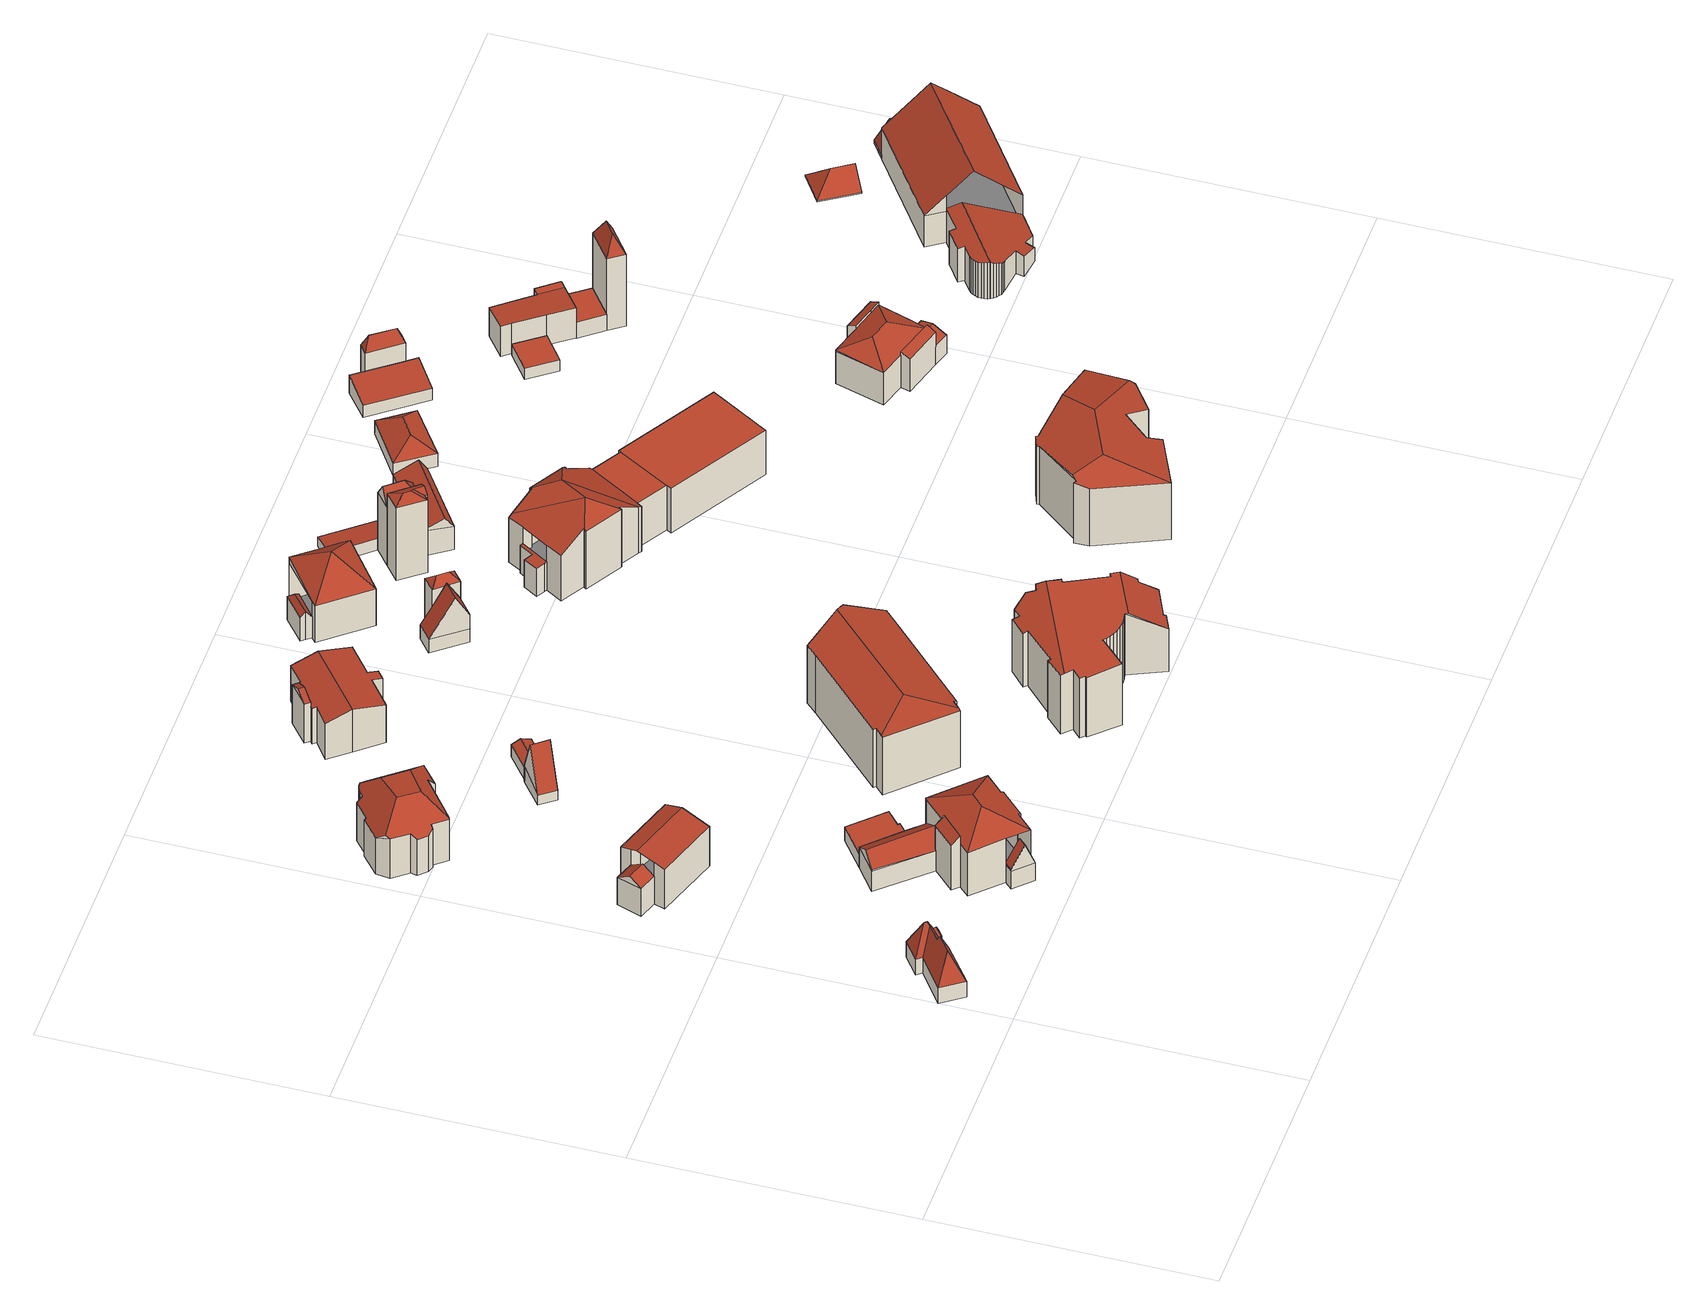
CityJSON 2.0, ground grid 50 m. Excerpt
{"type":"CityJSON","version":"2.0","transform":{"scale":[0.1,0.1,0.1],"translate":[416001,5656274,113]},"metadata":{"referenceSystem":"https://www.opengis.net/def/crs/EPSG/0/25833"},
"CityObjects":{
"building1":{"type":"Building","attributes":{"Dachtyp_tdc":"tdcFreeFormRoof","Gemeindeschluessel":14612000,"Dachneigung":66.03,"QualitaetDacherkennung":8,"Geometrietyp2DReferenz":"3000","measuredHeight":8.85,"function":"31001_9998","roofType":"5000"},"geometry":[{"type":"Solid","lod":"2","boundaries":[[[[0,1,2,3]],[[1,4,5,2]],[[4,6,7,5]],[[6,8,9,7]],[[8,10,11,9]],[[10,12,13,11]],[[12,14,15,13]],[[14,16,17,15]],[[18,19,14,12]],[[20,18,12,10]],[[21,22,23,20,10,8]],[[24,21,8,6]],[[24,6,4]],[[25,22,21,24,4,1]],[[25,1,0]],[[23,22,25,0,26]],[[19,18,20,23,26,16]],[[19,16,14]],[[17,27,3,2,5,7,9,11,13,15]],[[16,26,27,17]],[[26,0,3,27]]]],"semantics":{"surfaces":[{"type":"WallSurface"},{"type":"RoofSurface"},{"type":"GroundSurface"}],"values":[[0,0,0,0,0,0,0,0,1,1,1,1,1,1,1,1,1,1,2,0,0]]}}]},
"building2":{"type":"Building","attributes":{"Gemeindeschluessel":14612000,"Geometrietyp2DReferenz":"3000","function":"31001_9998","roofType":"9999"},"children":["building2-1","building2-2"]},
"building2-1":{"type":"BuildingPart","attributes":{"Dachtyp_tdc":"tdcGableRoof","Dachneigung":31.43,"QualitaetDacherkennung":67,"Geometrietyp2DReferenz":"3000","measuredHeight":7.5,"roofType":"3100"},"parents":["building2"],"geometry":[{"type":"MultiSurface","lod":"2","boundaries":[[[28,29,30,31]],[[29,32,33,30]],[[32,34,35,33]],[[32,29,36]],[[29,28,37,36]],[[34,32,36,37,38]],[[31,30,33,35,39]]],"semantics":{"surfaces":[{"type":"WallSurface"},{"type":"RoofSurface"},{"type":"GroundSurface"}],"values":[0,0,0,0,1,1,2]}}]},
"building2-2":{"type":"BuildingPart","attributes":{"Dachtyp_tdc":"tdcGableRoof","Dachneigung":12.3,"QualitaetDacherkennung":34,"Geometrietyp2DReferenz":"3000","measuredHeight":9.86,"roofType":"3100"},"parents":["building2"],"geometry":[{"type":"MultiSurface","lod":"2","boundaries":[[[40,41,42,43]],[[41,44,45,42]],[[44,46,47,45]],[[46,48,49,47]],[[48,50,51,49]],[[50,52,31,51]],[[52,28,31]],[[53,35,34]],[[53,40,43,35]],[[54,52,50,48,46]],[[46,44,41,40,53,54]],[[43,42,45,47,49,51,31,39,35]]],"semantics":{"surfaces":[{"type":"WallSurface"},{"type":"RoofSurface"},{"type":"GroundSurface"}],"values":[0,0,0,0,0,0,0,0,0,1,1,2]}}]},
"building3":{"type":"Building","attributes":{"Dachtyp_tdc":"tdcFreeFormRoof","Gemeindeschluessel":14612000,"Dachneigung":27.5,"QualitaetDacherkennung":70,"Geometrietyp2DReferenz":"3000","measuredHeight":6.3,"function":"31001_9998","roofType":"5000"},"geometry":[{"type":"Solid","lod":"2","boundaries":[[[[55,56,57,58]],[[56,59,60,57]],[[59,61,62,60]],[[61,63,64,62]],[[63,65,66,64]],[[65,67,68,66]],[[67,55,58,68]],[[69,70,71,72,73]],[[74,72,71,75,65,76]],[[61,74,76,63]],[[63,76,65]],[[67,75,71,70,55]],[[65,75,67]],[[59,73,72,74,61]],[[56,69,73,59]],[[55,70,69,56]],[[58,57,60,62,64,66,68]]]],"semantics":{"surfaces":[{"type":"WallSurface"},{"type":"RoofSurface"},{"type":"GroundSurface"}],"values":[[0,0,0,0,0,0,0,1,1,0,0,0,0,0,0,0,2]]}}]},
"building4":{"type":"Building","attributes":{"Gemeindeschluessel":14612000,"Geometrietyp2DReferenz":"3000","function":"31001_9998","roofType":"9999"},"children":["building4-1","building4-2","building4-3"]},
"building4-1":{"type":"BuildingPart","attributes":{"Dachtyp_tdc":"tdcPolyFlatRoof","Dachneigung":38.97,"QualitaetDacherkennung":41,"Geometrietyp2DReferenz":"3000","measuredHeight":11.06,"roofType":"2100"},"parents":["building4"],"geometry":[{"type":"MultiSurface","lod":"2","boundaries":[[[77,78,79,80,81]],[[82,83,84]],[[82,85,86,83]],[[85,87,88,86]],[[87,77,81,88]],[[87,85,82,78,77]],[[81,80,83,86,88]]],"semantics":{"surfaces":[{"type":"WallSurface"},{"type":"RoofSurface"},{"type":"GroundSurface"}],"values":[0,0,0,0,0,1,2]}}]},
"building4-2":{"type":"BuildingPart","attributes":{"Dachtyp_tdc":"tdcHipRoof","Dachneigung":28.13,"QualitaetDacherkennung":44,"Geometrietyp2DReferenz":"3000","measuredHeight":12.77,"roofType":"3200"},"parents":["building4"],"geometry":[{"type":"MultiSurface","lod":"2","boundaries":[[[79,89,80]],[[89,90,91,80]],[[90,92,93,91]],[[92,94,95,93]],[[94,96,97,95]],[[96,98,99,97]],[[98,100,101,99]],[[94,92,102]],[[103,104,105,106]],[[92,90,89,79,84,103,106,102]],[[105,107,100,98,96,94,102,106]],[[101,108,109,110,111,83,80,91,93,95,97,99]],[[100,107,108,101]],[[107,105,112,109,108]],[[104,110,113,114]],[[104,103,111,110]],[[103,84,83,111]]],"semantics":{"surfaces":[{"type":"WallSurface"},{"type":"RoofSurface"},{"type":"GroundSurface"}],"values":[0,0,0,0,0,0,0,1,1,1,1,2,0,0,0,0,0]}}]},
"building4-3":{"type":"BuildingPart","attributes":{"Dachtyp_tdc":"tdcGableRoof","Dachneigung":67.81,"QualitaetDacherkennung":4,"Geometrietyp2DReferenz":"3000","measuredHeight":8.56,"roofType":"3100"},"parents":["building4"],"geometry":[{"type":"MultiSurface","lod":"2","boundaries":[[[115,116,117,118]],[[116,113,110,117]],[[112,115,118,109]],[[115,112,119,120]],[[114,121,120,119]],[[116,121,114,113]],[[115,120,121,116]],[[118,117,110,109]]],"semantics":{"surfaces":[{"type":"WallSurface"},{"type":"RoofSurface"},{"type":"GroundSurface"}],"values":[0,0,0,1,1,0,0,2]}}]},
"building5":{"type":"Building","attributes":{"Dachtyp_tdc":"tdcPolyFlatRoof","Gemeindeschluessel":14612000,"Dachneigung":0,"QualitaetDacherkennung":51,"Geometrietyp2DReferenz":"3000","measuredHeight":2.96,"function":"31001_9998","roofType":"1000"},"geometry":[{"type":"Solid","lod":"2","boundaries":[[[[122,123,124,125]],[[123,126,127,124]],[[126,128,57,127]],[[128,129,58,57]],[[129,130,131,58]],[[130,122,125,131]],[[130,129,128,126,123,122]],[[125,124,127,57,58,131]]]],"semantics":{"surfaces":[{"type":"WallSurface"},{"type":"RoofSurface"},{"type":"GroundSurface"}],"values":[[0,0,0,0,0,0,1,2]]}}]},
"building6":{"type":"Building","attributes":{"Dachtyp_tdc":"tdcFreeFormRoof","Gemeindeschluessel":14612000,"Dachneigung":46.29,"QualitaetDacherkennung":58,"Geometrietyp2DReferenz":"3000","measuredHeight":12.9,"function":"31001_9998","roofType":"5000"},"geometry":[{"type":"Solid","lod":"2","boundaries":[[[[132,133,134,135]],[[133,136,137,134]],[[136,138,139,137]],[[138,140,141,139]],[[140,142,143,141]],[[142,144,145,143]],[[144,146,147,145]],[[146,148,149,147]],[[148,150,151,149]],[[150,152,153,151]],[[152,154,155,153]],[[154,156,157,155]],[[156,158,159,157]],[[158,160,161,159]],[[160,162,163,161]],[[162,164,165,163]],[[164,166,167,165]],[[166,168,169,167]],[[168,170,171,169]],[[170,172,173,171]],[[172,174,175,173]],[[174,176,177,175]],[[176,178,179,177]],[[178,180,181,179]],[[180,182,183,181]],[[182,184,185,183]],[[184,186,187,185]],[[186,188,189,187]],[[188,190,191,189]],[[190,192,193,191]],[[192,194,195,193]],[[194,196,197,195]],[[196,198,199,197]],[[198,200,201,199]],[[200,202,203,201]],[[202,204,205,203]],[[204,206,207,205]],[[206,208,209,207]],[[208,132,135,209]],[[210,133,132,208,206,204,202,200,198,196,194,192,190,188,186,184,211]],[[138,136,133,210,212,213]],[[146,144,142,140,213,212,214,215,152,150,148]],[[184,182,180,178,176,174,172,170,168,166,164,162,160,158,156,154,215,214,211]],[[212,210,211,214]],[[140,138,213]],[[154,152,215]],[[135,134,137,139,141,143,145,147,149,151,153,155,157,159,161,163,165,167,169,171,173,175,177,179,181,183,185,187,189,191,193,195,197,199,201,203,205,207,209]]]],"semantics":{"surfaces":[{"type":"WallSurface"},{"type":"RoofSurface"},{"type":"GroundSurface"}],"values":[[0,0,0,0,0,0,0,0,0,0,0,0,0,0,0,0,0,0,0,0,0,0,0,0,0,0,0,0,0,0,0,0,0,0,0,0,0,0,0,1,1,1,1,1,0,0,2]]}}]},
"building7":{"type":"Building","attributes":{"Dachtyp_tdc":"tdcGableRoof","Gemeindeschluessel":14612000,"Dachneigung":67.96,"QualitaetDacherkennung":4,"Geometrietyp2DReferenz":"3000","measuredHeight":10.3,"function":"31001_9998","roofType":"3100"},"geometry":[{"type":"Solid","lod":"2","boundaries":[[[[216,217,218,219]],[[217,220,221,218]],[[220,222,223,221]],[[222,216,219,223]],[[220,217,224]],[[216,222,225]],[[217,216,225,224]],[[222,220,224,225]],[[219,218,221,223]]]],"semantics":{"surfaces":[{"type":"WallSurface"},{"type":"RoofSurface"},{"type":"GroundSurface"}],"values":[[0,0,0,0,0,0,1,1,2]]}}]},
"building8":{"type":"Building","attributes":{"Dachtyp_tdc":"tdcGableRoof","Gemeindeschluessel":14612000,"Dachneigung":19.39,"QualitaetDacherkennung":36,"Geometrietyp2DReferenz":"3000","measuredHeight":3.33,"function":"31001_9998","roofType":"3100"},"geometry":[{"type":"Solid","lod":"2","boundaries":[[[[226,227,228,229]],[[227,230,231,228]],[[230,232,233,231]],[[232,226,229,233]],[[230,227,234]],[[226,232,235]],[[227,226,235,234]],[[232,230,234,235]],[[229,228,231,233]]]],"semantics":{"surfaces":[{"type":"WallSurface"},{"type":"RoofSurface"},{"type":"GroundSurface"}],"values":[[0,0,0,0,0,0,1,1,2]]}}]},
"building9":{"type":"Building","attributes":{"Dachtyp_tdc":"tdcFreeFormRoof","Gemeindeschluessel":14612000,"Dachneigung":11.12,"QualitaetDacherkennung":37,"Geometrietyp2DReferenz":"3000","measuredHeight":13.97,"function":"31001_9998","roofType":"5000"},"geometry":[{"type":"Solid","lod":"2","boundaries":[[[[236,237,238,239]],[[237,240,241,238]],[[240,242,243,241]],[[242,244,245,243]],[[244,246,247,245]],[[246,248,249,247]],[[248,250,251,249]],[[250,252,253,251]],[[252,254,255,253]],[[254,256,257,255]],[[256,236,239,257]],[[254,258,259,260,256]],[[248,246,244,261,259,258,252,250]],[[261,242,240,237,236,260,259]],[[244,242,261]],[[236,256,260]],[[254,252,258]],[[239,238,241,243,245,247,249,251,253,255,257]]]],"semantics":{"surfaces":[{"type":"WallSurface"},{"type":"RoofSurface"},{"type":"GroundSurface"}],"values":[[0,0,0,0,0,0,0,0,0,0,0,1,1,1,0,0,0,2]]}}]},
"building10":{"type":"Building","attributes":{"Gemeindeschluessel":14612000,"Geometrietyp2DReferenz":"3000","function":"31001_9998","roofType":"9999"},"children":["building10-1","building10-2"]},
"building10-1":{"type":"BuildingPart","attributes":{"Dachtyp_tdc":"tdcGableRoof","Dachneigung":10.38,"QualitaetDacherkennung":48,"Geometrietyp2DReferenz":"3000","measuredHeight":9.34,"roofType":"3100"},"parents":["building10"],"geometry":[{"type":"MultiSurface","lod":"2","boundaries":[[[262,263,264,265]],[[266,267,268,269]],[[267,270,271,268]],[[270,272,273,271]],[[272,274,275,273]],[[274,276,277,275]],[[276,278,279,277]],[[278,280,281,279]],[[280,282,283,281]],[[282,284,285,283]],[[284,286,287,285]],[[286,288,289,287]],[[288,290,291,289]],[[290,292,293,291]],[[292,294,295,293]],[[294,262,265,295]],[[290,288,286,284,282,280,278,276,274]],[[274,272,270,267,266,263,262,294,292,290]],[[265,264,269,268,271,273,275,277,279,281,283,285,287,289,291,293,295]]],"semantics":{"surfaces":[{"type":"WallSurface"},{"type":"RoofSurface"},{"type":"GroundSurface"}],"values":[0,0,0,0,0,0,0,0,0,0,0,0,0,0,0,0,1,1,2]}}]},
"building10-2":{"type":"BuildingPart","attributes":{"Dachtyp_tdc":"tdcGableRoof","Dachneigung":23.69,"QualitaetDacherkennung":39,"Geometrietyp2DReferenz":"3000","measuredHeight":9.66,"roofType":"3100"},"parents":["building10"],"geometry":[{"type":"MultiSurface","lod":"2","boundaries":[[[296,297,298,264,263]],[[297,299,300,298]],[[299,301,266,269,300]],[[299,297,302]],[[296,301,303]],[[297,296,303,302]],[[301,299,302,303]],[[264,298,300,269]]],"semantics":{"surfaces":[{"type":"WallSurface"},{"type":"RoofSurface"},{"type":"GroundSurface"}],"values":[0,0,0,0,0,1,1,2]}}]},
"building11":{"type":"Building","attributes":{"Dachtyp_tdc":"tdcFreeFormRoof","Gemeindeschluessel":14612000,"Dachneigung":2.24,"QualitaetDacherkennung":26,"Geometrietyp2DReferenz":"3000","measuredHeight":13.38,"function":"31001_9998","roofType":"5000"},"geometry":[{"type":"Solid","lod":"2","boundaries":[[[[304,305,306,307]],[[305,308,309,306]],[[308,310,311,309]],[[310,312,313,311]],[[312,314,315,313]],[[314,316,317,315]],[[316,318,319,317]],[[318,320,321,319]],[[320,322,323,321]],[[322,324,325,323]],[[324,326,327,325]],[[326,328,329,327]],[[328,330,331,329]],[[330,332,333,331]],[[332,334,335,333]],[[334,336,337,335]],[[336,338,339,337]],[[338,340,341,339]],[[340,342,343,341]],[[342,344,345,343]],[[344,346,347,345]],[[346,348,349,347]],[[348,350,351,349]],[[350,352,353,351]],[[352,354,355,353]],[[354,356,357,355]],[[356,358,359,357]],[[358,360,361,359]],[[360,362,363,361]],[[362,364,365,363]],[[364,366,367,365]],[[366,368,369,367]],[[368,370,371,369]],[[370,372,373,371]],[[372,374,375,373]],[[374,304,307,375]],[[324,322,320,318,376,377,328,326]],[[305,304,374,372,370,368,366,364,362,360,378,379,308]],[[350,348,346,344,342,340,338,336,334,332,330,377,376,316,314,312,310,379,378,358,356,354,352]],[[310,308,379]],[[318,316,376]],[[330,328,377]],[[360,358,378]],[[307,306,309,311,313,315,317,319,321,323,325,327,329,331,333,335,337,339,341,343,345,347,349,351,353,355,357,359,361,363,365,367,369,371,373,375]]]],"semantics":{"surfaces":[{"type":"WallSurface"},{"type":"RoofSurface"},{"type":"GroundSurface"}],"values":[[0,0,0,0,0,0,0,0,0,0,0,0,0,0,0,0,0,0,0,0,0,0,0,0,0,0,0,0,0,0,0,0,0,0,0,0,1,1,1,0,0,0,0,2]]}}]},
"building12":{"type":"Building","attributes":{"Dachtyp_tdc":"tdcFreeFormRoof","Gemeindeschluessel":14612000,"Dachneigung":57.65,"QualitaetDacherkennung":2,"Geometrietyp2DReferenz":"3000","measuredHeight":10.33,"function":"31001_9998","roofType":"5000"},"geometry":[{"type":"Solid","lod":"2","boundaries":[[[[380,381,382,383]],[[381,384,385,382]],[[384,386,387,385]],[[386,388,389,387]],[[388,390,391,389]],[[390,380,383,391]],[[392,393,394,381,380]],[[395,393,392,396,397]],[[386,395,397,388]],[[388,397,396,390]],[[390,396,392,380]],[[384,394,393,395,386]],[[381,394,384]],[[383,382,385,387,389,391]]]],"semantics":{"surfaces":[{"type":"WallSurface"},{"type":"RoofSurface"},{"type":"GroundSurface"}],"values":[[0,0,0,0,0,0,1,1,0,0,0,0,0,2]]}}]},
"building13":{"type":"Building","attributes":{"Dachtyp_tdc":"tdcFreeFormRoof","Gemeindeschluessel":14612000,"Dachneigung":45.13,"QualitaetDacherkennung":5,"Geometrietyp2DReferenz":"3000","measuredHeight":11.06,"function":"31001_9998","roofType":"5000"},"geometry":[{"type":"Solid","lod":"2","boundaries":[[[[398,399,400,401]],[[399,402,403,400]],[[402,404,405,403]],[[404,398,401,405]],[[406,404,402]],[[407,406,402,399]],[[407,399,398]],[[406,407,398,404]],[[401,400,403,405]]]],"semantics":{"surfaces":[{"type":"WallSurface"},{"type":"RoofSurface"},{"type":"GroundSurface"}],"values":[[0,0,0,0,1,1,1,1,2]]}}]},
"building14":{"type":"Building","attributes":{"Gemeindeschluessel":14612000,"Geometrietyp2DReferenz":"3000","function":"31001_9998","roofType":"9999"},"children":["building14-1","building14-2","building14-3"]},
"building14-1":{"type":"BuildingPart","attributes":{"Dachtyp_tdc":"tdcTentRoof","Dachneigung":40.85,"QualitaetDacherkennung":50,"Geometrietyp2DReferenz":"3000","measuredHeight":13.11,"roofType":"3500"},"parents":["building14"],"geometry":[{"type":"MultiSurface","lod":"2","boundaries":[[[408,409,410,411]],[[412,413,414,415]],[[413,416,417,414]],[[416,418,419,417]],[[418,420,421,422,419]],[[423,408,411,424]],[[425,426,427,428,429,430]],[[416,425,430]],[[418,416,430]],[[429,431,418,430]],[[418,431,420]],[[420,431,429,423]],[[423,429,428,408]],[[408,428,427,432,409]],[[412,433,426,425,413]],[[413,425,416]],[[411,410,415,414,417,419,422,434,424]]],"semantics":{"surfaces":[{"type":"WallSurface"},{"type":"RoofSurface"},{"type":"GroundSurface"}],"values":[0,0,0,0,0,0,1,1,1,1,0,0,0,0,0,0,2]}}]},
"building14-2":{"type":"BuildingPart","attributes":{"Dachtyp_tdc":"tdcFreeFormRoof","Dachneigung":48.88,"QualitaetDacherkennung":10,"Geometrietyp2DReferenz":"3000","measuredHeight":6,"roofType":"5000"},"parents":["building14"],"geometry":[{"type":"MultiSurface","lod":"2","boundaries":[[[435,436,437,438]],[[436,439,440,437]],[[439,441,440]],[[421,442,443,422]],[[442,435,438,443]],[[439,436,444]],[[445,424,441,439]],[[436,435,442,444]],[[442,421,445,439,444]],[[438,437,440,441,424,434,422,443]]],"semantics":{"surfaces":[{"type":"WallSurface"},{"type":"RoofSurface"},{"type":"GroundSurface"}],"values":[0,0,0,0,0,1,1,1,1,2]}}]},
"building14-3":{"type":"BuildingPart","attributes":{"Dachtyp_tdc":"tdcPolyFlatRoof","Dachneigung":29.66,"QualitaetDacherkennung":36,"Geometrietyp2DReferenz":"3000","measuredHeight":8.64,"roofType":"2100"},"parents":["building14"],"geometry":[{"type":"MultiSurface","lod":"2","boundaries":[[[446,433,412,415,447]],[[432,448,449,410,409]],[[448,446,447,449]],[[448,432,433,446]],[[447,415,410,449]]],"semantics":{"surfaces":[{"type":"WallSurface"},{"type":"RoofSurface"},{"type":"GroundSurface"}],"values":[0,0,0,1,2]}}]},
"building15":{"type":"Building","attributes":{"Dachtyp_tdc":"tdcFreeFormRoof","Gemeindeschluessel":14612000,"Dachneigung":28.82,"QualitaetDacherkennung":4,"Geometrietyp2DReferenz":"3000","measuredHeight":16.84,"function":"31001_9998","roofType":"5000"},"geometry":[{"type":"Solid","lod":"2","boundaries":[[[[450,451,452,453]],[[451,454,455,452]],[[454,456,457,455]],[[456,458,459,457]],[[458,460,461,459]],[[460,450,453,461]],[[462,463,460,458]],[[464,462,458,456]],[[464,456,454]],[[465,463,462,464,454,451]],[[465,451,450]],[[463,465,450,460]],[[453,452,455,457,459,461]]]],"semantics":{"surfaces":[{"type":"WallSurface"},{"type":"RoofSurface"},{"type":"GroundSurface"}],"values":[[0,0,0,0,0,0,1,1,0,1,1,1,2]]}}]},
"building16":{"type":"Building","attributes":{"Dachtyp_tdc":"tdcFreeFormRoof","Gemeindeschluessel":14612000,"Dachneigung":55.88,"QualitaetDacherkennung":4,"Geometrietyp2DReferenz":"3000","measuredHeight":15.58,"function":"31001_9998","roofType":"5000"},"geometry":[{"type":"Solid","lod":"2","boundaries":[[[[466,467,468,452]],[[467,469,470,468]],[[469,471,455,470]],[[471,466,452,455]],[[472,471,469]],[[473,472,469,467]],[[473,467,466]],[[472,473,466,471]],[[452,468,470,455]]]],"semantics":{"surfaces":[{"type":"WallSurface"},{"type":"RoofSurface"},{"type":"GroundSurface"}],"values":[[0,0,0,0,1,1,0,1,2]]}}]},
"building17":{"type":"Building","attributes":{"Dachtyp_tdc":"tdcPolyFlatRoof","Gemeindeschluessel":14612000,"Dachneigung":5.93,"QualitaetDacherkennung":59,"Geometrietyp2DReferenz":"3000","measuredHeight":2.53,"function":"31001_9998","roofType":"2100"},"geometry":[{"type":"Solid","lod":"2","boundaries":[[[[474,475,476,477]],[[475,478,479,476]],[[478,480,481,479]],[[480,482,483,481]],[[482,484,485,483]],[[484,486,487,485]],[[486,474,477,487]],[[486,484,482,480,478,475,474]],[[477,476,479,481,483,485,487]]]],"semantics":{"surfaces":[{"type":"WallSurface"},{"type":"RoofSurface"},{"type":"GroundSurface"}],"values":[[0,0,0,0,0,0,0,1,2]]}}]},
"building18":{"type":"Building","attributes":{"Dachtyp_tdc":"tdcFreeFormRoof","Gemeindeschluessel":14612000,"Dachneigung":22.41,"QualitaetDacherkennung":8,"Geometrietyp2DReferenz":"3000","measuredHeight":7.24,"function":"31001_9998","roofType":"5000"},"geometry":[{"type":"Solid","lod":"2","boundaries":[[[[488,489,477,490]],[[489,491,487,477]],[[491,492,493,487]],[[492,494,495,493]],[[494,496,497,495]],[[496,488,490,497]],[[498,492,491,489,488,499]],[[496,494,498,499]],[[494,492,498]],[[488,496,499]],[[490,477,487,493,495,497]]]],"semantics":{"surfaces":[{"type":"WallSurface"},{"type":"RoofSurface"},{"type":"GroundSurface"}],"values":[[0,0,0,0,0,0,1,1,0,0,2]]}}]},
"building19":{"type":"Building","attributes":{"Gemeindeschluessel":14612000,"Geometrietyp2DReferenz":"3000","function":"31001_9998","roofType":"9999"},"children":["building19-1","building19-2","building19-3","building19-4"]},
"building19-1":{"type":"BuildingPart","attributes":{"Dachtyp_tdc":"tdcHippedGableRoof","Dachneigung":30.06,"QualitaetDacherkennung":54,"Geometrietyp2DReferenz":"3000","measuredHeight":15.02,"roofType":"3300"},"parents":["building19"],"geometry":[{"type":"MultiSurface","lod":"2","boundaries":[[[500,501,502,503]],[[501,504,505,502]],[[504,506,507,505]],[[506,508,509,507]],[[508,510,509]],[[511,512,513]],[[511,514,515,512]],[[514,516,517,515]],[[516,518,519,517]],[[518,520,521,519]],[[520,522,523,521]],[[522,524,525,523]],[[524,526,527,525]],[[526,528,529,527]],[[528,530,531,529]],[[530,532,533,534,531]],[[535,536,537]],[[535,538,539,536]],[[538,540,541,539]],[[540,542,543,541]],[[542,544,545,543]],[[544,500,503,545]],[[524,522,520,546]],[[501,500,544,547]],[[520,518,516,547,546]],[[516,514,511,508,506,504,501,547]],[[540,538,535,532,530,528,526,524,546]],[[544,542,540,546,547]],[[503,502,505,507,509,512,515,517,519,521,523,525,527,529,531,534,536,539,541,543,545]]],"semantics":{"surfaces":[{"type":"WallSurface"},{"type":"RoofSurface"},{"type":"GroundSurface"}],"values":[0,0,0,0,0,0,0,0,0,0,0,0,0,0,0,0,0,0,0,0,0,0,1,1,1,1,1,1,2]}}]},
"building19-2":{"type":"BuildingPart","attributes":{"Dachtyp_tdc":"tdcPolyFlatRoof","Dachneigung":0,"QualitaetDacherkennung":73,"Geometrietyp2DReferenz":"3000","measuredHeight":9.66,"roofType":"1000"},"parents":["building19"],"geometry":[{"type":"MultiSurface","lod":"2","boundaries":[[[548,549,550,551]],[[549,552,553,550]],[[554,555,556,557]],[[555,558,559,556]],[[558,548,551,559]],[[558,555,554,552,549,548]],[[551,550,553,557,556,559]]],"semantics":{"surfaces":[{"type":"WallSurface"},{"type":"RoofSurface"},{"type":"GroundSurface"}],"values":[0,0,0,0,0,1,2]}}]},
"building19-3":{"type":"BuildingPart","attributes":{"Dachtyp_tdc":"tdcPolyFlatRoof","Dachneigung":0,"QualitaetDacherkennung":75,"Geometrietyp2DReferenz":"3000","measuredHeight":9.67,"roofType":"1000"},"parents":["building19"],"geometry":[{"type":"MultiSurface","lod":"2","boundaries":[[[533,554,557,534]],[[537,536,553,552]],[[537,552,554,533]],[[534,557,553,536]]],"semantics":{"surfaces":[{"type":"WallSurface"},{"type":"RoofSurface"},{"type":"GroundSurface"}],"values":[0,0,1,2]}}]},
"building19-4":{"type":"BuildingPart","attributes":{"Dachtyp_tdc":"tdcPolyFlatRoof","Dachneigung":4.02,"QualitaetDacherkennung":41,"Geometrietyp2DReferenz":"3000","measuredHeight":6.15,"roofType":"2100"},"parents":["building19"],"geometry":[{"type":"MultiSurface","lod":"2","boundaries":[[[510,560,561,509]],[[560,562,563,561]],[[562,564,565,563]],[[564,566,567,565]],[[566,568,569,567]],[[568,513,512,569]],[[513,568,566,564,562,560,510]],[[509,561,563,565,567,569,512]]],"semantics":{"surfaces":[{"type":"WallSurface"},{"type":"RoofSurface"},{"type":"GroundSurface"}],"values":[0,0,0,0,0,0,1,2]}}]},
"building20":{"type":"Building","attributes":{"Dachtyp_tdc":"tdcFreeFormRoof","Gemeindeschluessel":14612000,"Dachneigung":14.47,"QualitaetDacherkennung":25,"Geometrietyp2DReferenz":"3000","measuredHeight":15.08,"function":"31001_9998","roofType":"5000"},"geometry":[{"type":"Solid","lod":"2","boundaries":[[[[570,571,572,573]],[[571,574,575,572]],[[574,576,577,575]],[[576,578,579,577]],[[578,580,581,579]],[[580,582,583,581]],[[582,584,585,583]],[[584,586,587,585]],[[586,588,589,587]],[[588,590,591,589]],[[590,592,593,591]],[[592,594,595,593]],[[594,596,597,595]],[[596,570,573,597]],[[590,598,599,596,594,592]],[[600,578,601,602]],[[598,590,588,586,584,582,580,600,602]],[[602,601,576,574,571,570,599,598]],[[570,596,599]],[[578,576,601]],[[580,578,600]],[[573,572,575,577,579,581,583,585,587,589,591,593,595,597]]]],"semantics":{"surfaces":[{"type":"WallSurface"},{"type":"RoofSurface"},{"type":"GroundSurface"}],"values":[[0,0,0,0,0,0,0,0,0,0,0,0,0,0,1,1,1,1,0,0,0,2]]}}]},
"building21":{"type":"Building","attributes":{"Dachtyp_tdc":"tdcHipRoof","Gemeindeschluessel":14612000,"Dachneigung":30.42,"QualitaetDacherkennung":84,"Geometrietyp2DReferenz":"3000","measuredHeight":5.07,"function":"31001_9998","roofType":"3200"},"geometry":[{"type":"Solid","lod":"2","boundaries":[[[[603,604,605,606]],[[604,607,608,605]],[[607,609,610,608]],[[609,603,606,610]],[[607,604,611]],[[603,609,612]],[[604,603,612,611]],[[609,607,611,612]],[[606,605,608,610]]]],"semantics":{"surfaces":[{"type":"WallSurface"},{"type":"RoofSurface"},{"type":"GroundSurface"}],"values":[[0,0,0,0,1,1,1,1,2]]}}]},
"building22":{"type":"Building","attributes":{"Dachtyp_tdc":"tdcPolyFlatRoof","Gemeindeschluessel":14612000,"Dachneigung":11.57,"QualitaetDacherkennung":67,"Geometrietyp2DReferenz":"3000","measuredHeight":3.9,"function":"31001_9998","roofType":"2100"},"geometry":[{"type":"Solid","lod":"2","boundaries":[[[[613,614,615,616]],[[614,617,618,615]],[[617,619,620,618]],[[619,621,622,620]],[[621,623,624,622]],[[623,613,616,624]],[[623,621,619,617,614,613]],[[616,615,618,620,622,624]]]],"semantics":{"surfaces":[{"type":"WallSurface"},{"type":"RoofSurface"},{"type":"GroundSurface"}],"values":[[0,0,0,0,0,0,1,2]]}}]},
"building23":{"type":"Building","attributes":{"Dachtyp_tdc":"tdcFreeFormRoof","Gemeindeschluessel":14612000,"Dachneigung":67.75,"QualitaetDacherkennung":16,"Geometrietyp2DReferenz":"3000","measuredHeight":10.29,"function":"31001_9998","roofType":"5000"},"geometry":[{"type":"Solid","lod":"2","boundaries":[[[[625,626,627,628]],[[626,629,630,627]],[[629,631,632,630]],[[631,625,628,632]],[[633,631,629]],[[634,633,629,626]],[[634,626,625]],[[633,634,625,631]],[[628,627,630,632]]]],"semantics":{"surfaces":[{"type":"WallSurface"},{"type":"RoofSurface"},{"type":"GroundSurface"}],"values":[[0,0,0,0,1,1,1,1,2]]}}]},
"building24":{"type":"Building","attributes":{"Gemeindeschluessel":14612000,"Geometrietyp2DReferenz":"3000","function":"31001_9998","roofType":"9999"},"children":["building24-1","building24-2","building24-3","building24-4"]},
"building24-1":{"type":"BuildingPart","attributes":{"Dachtyp_tdc":"tdcPolyFlatRoof","Dachneigung":23.95,"QualitaetDacherkennung":45,"Geometrietyp2DReferenz":"3000","measuredHeight":8.02,"roofType":"2100"},"parents":["building24"],"geometry":[{"type":"MultiSurface","lod":"2","boundaries":[[[635,636,637,638,639,640]],[[641,642,643,644,645,646]],[[642,635,640,643]],[[642,641,636,635]],[[640,639,644,643]]],"semantics":{"surfaces":[{"type":"WallSurface"},{"type":"RoofSurface"},{"type":"GroundSurface"}],"values":[0,0,0,1,2]}}]},
"building24-2":{"type":"BuildingPart","attributes":{"Dachtyp_tdc":"tdcGableRoof","Dachneigung":27.21,"QualitaetDacherkennung":45,"Geometrietyp2DReferenz":"3000","measuredHeight":5.31,"roofType":"3100"},"parents":["building24"],"geometry":[{"type":"MultiSurface","lod":"2","boundaries":[[[647,648,649,650,651]],[[652,653,648,647]],[[653,654,649,648]],[[654,655,650,649]],[[654,653,656]],[[653,652,657,656]],[[655,654,656,657,658]]],"semantics":{"surfaces":[{"type":"GroundSurface"},{"type":"WallSurface"},{"type":"RoofSurface"}],"values":[0,1,1,1,1,2,2]}}]},
"building24-3":{"type":"BuildingPart","attributes":{"Dachtyp_tdc":"tdcPolyFlatRoof","Dachneigung":25.41,"QualitaetDacherkennung":52,"Geometrietyp2DReferenz":"3000","measuredHeight":7.77,"roofType":"2100"},"parents":["building24"],"geometry":[{"type":"MultiSurface","lod":"2","boundaries":[[[659,660,661,650,655]],[[660,662,663,664,661]],[[662,660,659,665]],[[651,650,661,664]]],"semantics":{"surfaces":[{"type":"WallSurface"},{"type":"RoofSurface"},{"type":"GroundSurface"}],"values":[0,0,1,2]}}]},
"building24-4":{"type":"BuildingPart","attributes":{"Dachtyp_tdc":"tdcHipRoof","Dachneigung":24.81,"QualitaetDacherkennung":65,"Geometrietyp2DReferenz":"3000","measuredHeight":9.26,"roofType":"3200"},"parents":["building24"],"geometry":[{"type":"MultiSurface","lod":"2","boundaries":[[[638,666,652,647,639]],[[663,667,668,664]],[[667,669,670,668]],[[669,645,644,670]],[[671,672,637,673]],[[674,667,675]],[[637,646,674,675,673]],[[667,663,671,673,675]],[[669,674,646,645]],[[667,674,669]],[[638,637,672,666]],[[666,672,671]],[[644,639,647,651,664,668,670]]],"semantics":{"surfaces":[{"type":"WallSurface"},{"type":"RoofSurface"},{"type":"GroundSurface"}],"values":[0,0,0,0,1,1,1,1,0,0,0,0,2]}}]},
"building25":{"type":"Building","attributes":{"Dachtyp_tdc":"tdcPolyFlatRoof","Gemeindeschluessel":14612000,"Dachneigung":0,"QualitaetDacherkennung":78,"Geometrietyp2DReferenz":"3000","measuredHeight":2.41,"function":"31001_9998","roofType":"1000"},"geometry":[{"type":"Solid","lod":"2","boundaries":[[[[676,677,678,679]],[[677,680,681,678]],[[680,682,683,681]],[[682,676,679,683]],[[682,680,677,676]],[[679,678,681,683]]]],"semantics":{"surfaces":[{"type":"WallSurface"},{"type":"RoofSurface"},{"type":"GroundSurface"}],"values":[[0,0,0,0,1,2]]}}]},
"building26":{"type":"Building","attributes":{"Gemeindeschluessel":14612000,"Geometrietyp2DReferenz":"3000","function":"31001_9998","roofType":"9999"},"children":["building26-1","building26-2"]},
"building26-1":{"type":"BuildingPart","attributes":{"Dachtyp_tdc":"tdcPolyFlatRoof","Dachneigung":3.64,"QualitaetDacherkennung":70,"Geometrietyp2DReferenz":"3000","measuredHeight":6.65,"roofType":"2100"},"parents":["building26"],"geometry":[{"type":"MultiSurface","lod":"2","boundaries":[[[684,685,686,687]],[[688,689,690,691]],[[689,692,693,690]],[[692,694,695,693]],[[694,696,697,695]],[[696,684,687,697]],[[696,694,692,689,688,685,684]],[[687,686,691,690,693,695,697]]],"semantics":{"surfaces":[{"type":"WallSurface"},{"type":"RoofSurface"},{"type":"GroundSurface"}],"values":[0,0,0,0,0,0,1,2]}}]},
"building26-2":{"type":"BuildingPart","attributes":{"Dachtyp_tdc":"tdcPolyFlatRoof","Dachneigung":2.58,"QualitaetDacherkennung":52,"Geometrietyp2DReferenz":"3000","measuredHeight":6.37,"roofType":"2100"},"parents":["building26"],"geometry":[{"type":"MultiSurface","lod":"2","boundaries":[[[698,699,686,685]],[[698,700,701,699]],[[700,702,703,701]],[[702,688,691,703]],[[688,702,700,698,685]],[[686,699,701,703,691]]],"semantics":{"surfaces":[{"type":"WallSurface"},{"type":"RoofSurface"},{"type":"GroundSurface"}],"values":[0,0,0,0,1,2]}}]},
"building27":{"type":"Building","attributes":{"Dachtyp_tdc":"tdcPolyFlatRoof","Gemeindeschluessel":14612000,"Dachneigung":0,"QualitaetDacherkennung":49,"Geometrietyp2DReferenz":"3000","measuredHeight":3.49,"function":"31001_9998","roofType":"1000"},"geometry":[{"type":"Solid","lod":"2","boundaries":[[[[704,705,706,707]],[[705,708,709,706]],[[708,710,711,709]],[[710,712,713,711]],[[712,704,707,713]],[[712,710,708,705,704]],[[707,706,709,711,713]]]],"semantics":{"surfaces":[{"type":"WallSurface"},{"type":"RoofSurface"},{"type":"GroundSurface"}],"values":[[0,0,0,0,0,1,2]]}}]},
"building28":{"type":"Building","attributes":{"Dachtyp_tdc":"tdcFreeFormRoof","Gemeindeschluessel":14612000,"Dachneigung":65.16,"QualitaetDacherkennung":4,"Geometrietyp2DReferenz":"3000","measuredHeight":19.32,"function":"31001_9998","roofType":"5000"},"geometry":[{"type":"Solid","lod":"2","boundaries":[[[[714,715,707,716]],[[715,717,713,707]],[[717,718,719,713]],[[718,714,716,719]],[[720,718,717]],[[721,720,717,715]],[[721,715,714]],[[720,721,714,718]],[[716,707,713,719]]]],"semantics":{"surfaces":[{"type":"WallSurface"},{"type":"RoofSurface"},{"type":"GroundSurface"}],"values":[[0,0,0,0,1,1,1,1,2]]}}]},
"building29":{"type":"Building","attributes":{"Gemeindeschluessel":14612000,"Geometrietyp2DReferenz":"3000","function":"31001_9998","roofType":"9999"},"children":["building29-1","building29-2","building29-3"]},
"building29-1":{"type":"BuildingPart","attributes":{"Dachtyp_tdc":"tdcFreeFormRoof","Dachneigung":70.97,"QualitaetDacherkennung":17,"Geometrietyp2DReferenz":"3000","measuredHeight":6.45,"roofType":"5000"},"parents":["building29"],"geometry":[{"type":"MultiSurface","lod":"2","boundaries":[[[722,723,724,725]],[[723,726,727,724]],[[726,728,729,727]],[[730,728,726]],[[731,730,726,723]],[[731,723,722]],[[730,731,722,728]],[[725,724,727,729]]],"semantics":{"surfaces":[{"type":"WallSurface"},{"type":"RoofSurface"},{"type":"GroundSurface"}],"values":[0,0,0,1,1,1,1,2]}}]},
"building29-2":{"type":"BuildingPart","attributes":{"Dachtyp_tdc":"tdcFreeFormRoof","Dachneigung":41.66,"QualitaetDacherkennung":2,"Geometrietyp2DReferenz":"3000","measuredHeight":14.25,"roofType":"5000"},"parents":["building29"],"geometry":[{"type":"MultiSurface","lod":"2","boundaries":[[[732,733,734,735]],[[733,736,722,725,734]],[[737,738,739,729,728]],[[738,740,741,742,739]],[[743,736,733,744,745]],[[740,738,746,743,745]],[[737,746,738]],[[736,743,746,737]],[[732,747,744,733]],[[742,748,735,734,725,729,739]]],"semantics":{"surfaces":[{"type":"WallSurface"},{"type":"RoofSurface"},{"type":"GroundSurface"}],"values":[0,0,0,0,1,1,0,0,0,2]}}]},
"building29-3":{"type":"BuildingPart","attributes":{"Dachtyp_tdc":"tdcFreeFormRoof","Dachneigung":27.86,"QualitaetDacherkennung":6,"Geometrietyp2DReferenz":"3000","measuredHeight":7.95,"roofType":"5000"},"parents":["building29"],"geometry":[{"type":"MultiSurface","lod":"2","boundaries":[[[749,750,751,752]],[[750,753,754,751]],[[753,755,756,754]],[[755,757,758,756]],[[757,759,760,758]],[[759,761,762,760]],[[761,763,764,762]],[[763,765,766,764]],[[765,767,768,766]],[[767,747,732,735,768]],[[741,769,770,742]],[[769,771,772,770]],[[771,773,774,772]],[[773,775,776,774]],[[775,777,778,776]],[[777,779,780,778]],[[779,781,782,780]],[[781,783,784,782]],[[783,785,786,784]],[[785,787,788,786]],[[787,789,790,788]],[[789,791,792,790]],[[791,793,794,792]],[[793,795,796,794]],[[795,797,798,796]],[[797,749,752,798]],[[793,791,789,787,785,783,781,779,777,775,773,771,769,741,799,800]],[[800,747,767,765,763,761,759,757,755,753,750,749,797,795,793]],[[752,751,754,756,758,760,762,764,766,768,735,748,742,770,772,774,776,778,780,782,784,786,788,790,792,794,796,798]]],"semantics":{"surfaces":[{"type":"WallSurface"},{"type":"RoofSurface"},{"type":"GroundSurface"}],"values":[0,0,0,0,0,0,0,0,0,0,0,0,0,0,0,0,0,0,0,0,0,0,0,0,0,0,1,1,2]}}]},
"building30":{"type":"Building","attributes":{"Dachtyp_tdc":"tdcFreeFormRoof","Gemeindeschluessel":14612000,"Dachneigung":46.66,"QualitaetDacherkennung":13,"Geometrietyp2DReferenz":"3000","measuredHeight":3.73,"function":"31001_9998","roofType":"5000"},"geometry":[{"type":"Solid","lod":"2","boundaries":[[[[801,802,803,804]],[[802,805,806,803]],[[805,807,808,806]],[[807,801,804,808]],[[809,807,805]],[[810,809,805,802]],[[810,802,801]],[[809,810,801,807]],[[804,803,806,808]]]],"semantics":{"surfaces":[{"type":"WallSurface"},{"type":"RoofSurface"},{"type":"GroundSurface"}],"values":[[0,0,0,0,1,1,0,1,2]]}}]}
},
"vertices":[
[56,182,42],[92,209,42],[92,209,8],[56,182,8],[134,167,42],[134,167,8],[121,158,42],[121,158,8],[117,163,42],[117,163,8],[93,145,42],[93,145,8],[98,139,42],[98,139,8],[30,88,42],[30,88,8],[1,127,42],[1,127,8],[64,143,96],[35,122,96],[65,149,87],[118,172,58],[93,174,95],[93,170,87],[122,168,59],[90,178,94],[64,173,42],[64,173,8],
[93,635,69],[58,646,69],[58,646,9],[93,635,9],[74,691,69],[74,691,9],[108,679,69],[108,679,9],[66,668,84],[101,657,84],[104,667,77],[104,667,9],
[115,698,97],[167,681,97],[167,681,9],[115,698,9],[234,659,97],[234,659,9],[224,628,107],[224,628,9],[206,576,95],[206,576,9],[86,615,95],[86,615,9],[93,635,100],[108,679,103],[104,667,107],
[272,344,54],[335,280,54],[335,280,10],[272,344,10],[358,256,54],[358,256,10],[314,213,54],[314,213,10],[302,225,54],[302,225,10],[300,223,54],[300,223,10],[223,308,54],[223,308,10],[335,280,55],[272,344,55],[249,326,73],[338,236,73],[358,256,55],[314,213,56],[223,308,57],[302,225,56],
[302,225,108],[314,213,122],[314,213,106],[314,213,11],[302,225,11],[275,174,121],[275,174,11],[275,174,106],[263,186,108],[263,186,11],[300,223,108],[300,223,11],
[314,213,107],[358,256,106],[358,256,11],[361,259,107],[361,259,11],[441,179,108],[441,179,11],[410,147,107],[410,147,11],[414,144,105],[414,144,11],[373,102,104],[373,102,11],[358,179,139],[257,156,106],[306,107,107],[338,75,107],[335,156,139],[369,106,107],[369,106,11],[338,75,11],[306,107,11],[257,156,11],[338,75,49],[306,107,49],[306,107,54],
[325,63,49],[294,94,49],[294,94,11],[325,63,11],[324,89,97],[311,76,97],[294,94,54],
[383,328,40],[357,305,40],[357,305,10],[383,328,10],[360,302,40],[360,302,10],[335,280,40],[272,344,40],[327,385,40],[327,385,10],
[144,1140,96],[209,1059,96],[209,1059,15],[144,1140,15],[173,1029,95],[173,1029,15],[164,1039,109],[164,1039,15],[89,979,105],[89,979,15],[69,1004,105],[69,1004,15],[65,1000,100],[65,1000,15],[54,1003,93],[54,1003,15],[40,1018,92],[40,1018,15],[42,1030,101],[42,1030,15],[20,1058,101],[20,1058,15],[23,1083,94],[23,1083,15],[59,1114,94],[59,1114,15],[61,1111,97],[61,1111,15],[91,1136,98],[91,1136,15],[97,1129,108],[97,1129,15],[107,1136,109],[107,1136,15],[108,1137,109],[108,1137,15],[109,1138,109],[109,1138,15],[110,1138,109],[110,1138,15],[111,1139,110],[111,1139,15],[113,1139,110],[113,1139,15],[114,1140,111],[114,1140,15],[115,1140,111],[115,1140,15],[116,1140,112],[116,1140,15],[118,1140,113],[118,1140,15],[119,1140,114],[119,1140,15],[121,1140,113],[121,1140,15],[122,1140,112],[122,1140,15],[124,1139,111],[124,1139,15],[125,1139,111],[125,1139,15],[126,1138,110],[126,1138,15],[127,1138,110],[127,1138,15],[128,1137,109],[128,1137,15],[129,1137,109],[129,1137,15],[131,1136,109],[131,1136,15],[131,1135,108],[131,1135,15],[132,1134,108],[132,1134,15],[133,1133,108],[133,1133,15],[147,1062,140],[114,1103,140],[99,1030,144],[90,980,107],[73,1063,144],[21,1066,106],
[309,920,46],[330,893,47],[330,893,11],[309,920,11],[283,856,31],[283,856,11],[262,883,31],[262,883,11],[310,877,114],[288,904,114],
[309,920,43],[354,956,43],[354,956,16],[309,920,16],[376,929,43],[376,929,16],[330,893,43],[330,893,16],[365,943,50],[319,907,50],
[465,374,137],[461,378,136],[461,378,10],[465,374,10],[604,519,136],[604,519,10],[623,539,136],[623,539,10],[722,509,147],[722,509,10],[742,442,134],[742,442,10],[711,411,134],[711,411,10],[568,270,134],[568,270,10],[564,274,136],[564,274,10],[548,258,134],[548,258,10],[449,358,136],[449,358,10],[552,262,136],[543,352,149],[453,361,137],[706,514,149],
[289,1272,92],[294,1276,92],[294,1276,16],[289,1272,16],[334,1308,92],[340,1314,92],[340,1314,16],[334,1308,16],[344,1308,94],[344,1308,16],[377,1335,94],[377,1335,16],[407,1298,109],[407,1298,16],[444,1252,98],[444,1252,16],[393,1211,98],[393,1211,16],[396,1208,97],[396,1208,16],[405,1196,94],[405,1196,16],[390,1184,94],[390,1184,16],[378,1199,98],[378,1199,16],[327,1159,98],[327,1159,16],[290,1204,109],[290,1204,16],[260,1241,94],[260,1241,16],[294,1266,94],[294,1266,16],
[294,1276,101],[287,1285,101],[287,1285,16],[327,1317,101],[327,1317,16],[334,1308,101],[308,1301,112],[315,1293,112],
[852,241,131],[859,224,135],[859,224,10],[852,241,10],[872,230,135],[872,230,10],[890,192,140],[890,192,10],[884,189,140],[884,189,10],[917,116,143],[917,116,10],[923,120,143],[923,120,10],[941,79,126],[941,79,10],[935,76,126],[935,76,10],[948,46,106],[948,46,10],[893,21,106],[893,21,10],[895,17,103],[895,17,10],[866,4,103],[866,4,10],[837,69,143],[837,69,10],[827,67,143],[827,67,10],[816,66,143],[816,66,10],[805,67,143],[805,67,10],[795,69,143],[795,69,10],[787,72,143],[787,72,10],[780,76,142],[780,76,10],[774,80,142],[774,80,10],[769,85,142],[769,85,10],[755,71,142],[755,71,10],[722,38,143],[722,38,10],[677,84,140],[677,84,10],[679,87,140],[679,87,10],[672,94,140],[672,94,10],[688,110,140],[688,110,10],[672,126,138],[672,126,10],[704,158,134],[704,158,10],[708,154,135],[708,154,10],[767,211,129],[767,211,10],[761,217,127],[761,217,10],[791,245,124],[791,245,10],[800,235,127],[800,235,10],[814,248,125],[814,248,10],[930,105,144],[840,63,144],[676,122,139],[879,215,139],
[551,1156,46],[580,1179,46],[580,1179,17],[551,1156,17],[593,1163,46],[593,1163,17],[626,1125,46],[626,1125,17],[624,1124,46],[624,1124,17],[595,1100,46],[595,1100,17],[581,1119,121],[610,1143,121],[593,1163,79],[626,1125,78],[595,1100,77],[624,1124,78],
[647,1142,116],[626,1125,116],[626,1125,20],[647,1142,20],[593,1163,116],[593,1163,20],[615,1182,116],[615,1182,20],[613,1161,130],[627,1144,130],
[632,1372,100],[640,1362,100],[640,1362,20],[632,1372,20],[665,1331,100],[670,1325,100],[670,1325,20],[665,1331,20],[585,1255,100],[585,1255,20],[518,1337,100],[518,1337,20],[527,1345,100],[527,1345,66],[527,1345,20],[604,1407,100],[604,1407,20],[670,1325,113],[665,1331,113],[640,1362,113],[632,1372,113],[604,1407,113],[597,1333,151],[527,1345,101],[640,1362,106],[665,1331,106],[573,1382,20],
[514,1361,70],[557,1396,70],[557,1396,20],[514,1361,20],[568,1382,70],[568,1382,20],[602,1409,20],[520,1354,80],[520,1354,20],[556,1383,80],[573,1382,66],
[678,1342,97],[678,1342,20],[653,1372,97],[653,1372,20],
[697,1255,179],[726,1279,179],[726,1279,21],[697,1255,21],[764,1233,179],[764,1233,21],[742,1217,179],[742,1217,21],[739,1220,179],[739,1220,21],[730,1212,179],[730,1212,21],[740,1240,186],[733,1241,189],[753,1225,186],[723,1252,189],
[726,1279,146],[758,1305,146],[758,1305,21],[797,1259,146],[797,1259,21],[764,1233,146],[767,1262,177],[742,1292,177],
[797,1259,45],[758,1305,45],[758,1305,20],[797,1259,20],[702,1371,45],[702,1371,20],[739,1401,40],[739,1401,20],[809,1315,40],[809,1315,20],[835,1286,40],[835,1286,20],[810,1269,43],[810,1269,20],
[764,1233,75],[797,1259,74],[764,1233,20],[810,1269,74],[882,1317,74],[882,1317,20],[917,1270,69],[917,1270,20],[796,1188,70],[796,1188,20],[908,1282,92],[787,1200,92],
[773,958,141],[775,961,143],[775,961,15],[773,958,15],[776,963,143],[776,963,15],[734,988,113],[734,988,15],[752,1018,113],[752,1018,15],[752,1018,77],[782,1068,113],[782,1068,15],[782,1068,77],[798,1096,113],[798,1096,15],[804,1093,117],[804,1093,15],[842,1071,144],[842,1071,15],[843,1073,144],[843,1073,15],[844,1075,143],[844,1075,15],[906,1038,143],[906,1038,15],[910,1036,141],[910,1036,15],[907,1032,141],[907,1032,15],[949,1007,113],[949,1007,15],[947,1002,113],[947,1002,112],[947,1002,15],[891,908,113],[891,908,15],[891,908,112],[885,899,113],[885,899,15],[880,902,116],[880,902,15],[843,924,141],[843,924,15],[840,919,141],[840,919,15],[854,1024,165],[825,976,165],
[1119,761,112],[941,866,112],[941,866,15],[1119,761,15],[946,875,112],[946,875,15],[1001,970,112],[1003,974,112],[1003,974,15],[1001,970,15],[1182,868,112],[1182,868,15],
[748,1020,76],[748,1020,15],[733,1029,75],[733,1029,15],[748,1055,75],[748,1055,15],[763,1046,76],[763,1046,15],[778,1071,76],[778,1071,15],
[1185,320,137],[1184,324,136],[1184,324,11],[1185,320,11],[1208,333,136],[1208,333,11],[1209,329,137],[1209,329,11],[1384,304,135],[1384,304,11],[1369,214,142],[1369,214,11],[1320,177,138],[1320,177,11],[1288,206,148],[1288,206,11],[1252,160,141],[1252,160,11],[1262,135,135],[1262,135,11],[1167,92,135],[1167,92,11],[1113,213,136],[1113,213,11],[1113,240,142],[1113,240,11],[1118,237,143],[1118,237,11],[1172,208,161],[1125,245,148],[1371,225,144],[1302,316,150],[1271,253,161],
[937,1334,45],[1025,1392,46],[1025,1392,18],[937,1334,18],[1066,1333,48],[1066,1333,18],[979,1272,47],[979,1272,18],[1022,1344,69],[985,1319,69],
[1057,1421,43],[1106,1460,56],[1106,1460,17],[1057,1421,17],[1123,1438,56],[1123,1438,17],[1165,1383,56],[1165,1383,17],[1179,1365,56],[1179,1365,17],[1129,1327,43],[1129,1327,17],
[1123,1438,95],[1140,1451,95],[1140,1451,19],[1123,1438,19],[1183,1396,95],[1183,1396,19],[1165,1383,95],[1165,1383,19],[1167,1398,122],[1139,1436,122],
[1490,698,85],[1486,683,92],[1486,683,85],[1486,683,81],[1486,683,11],[1490,698,11],[1420,702,92],[1424,717,85],[1424,717,11],[1420,702,11],[1420,702,81],[1420,702,85],
[1469,623,11],[1498,615,11],[1485,568,11],[1455,577,11],[1460,593,11],[1469,623,59],[1498,615,59],[1485,568,51],[1455,577,51],[1492,594,64],[1463,603,64],[1460,593,59],
[1455,577,81],[1381,598,81],[1381,598,11],[1386,615,89],[1386,615,81],[1386,615,11],[1460,593,89],
[1469,623,81],[1338,629,81],[1338,629,11],[1364,718,81],[1364,718,11],[1460,593,81],[1469,623,83],[1432,653,104],[1364,718,85],[1390,665,104],
[1257,1151,40],[1221,1199,40],[1221,1199,16],[1257,1151,16],[1271,1236,40],[1271,1236,16],[1307,1188,40],[1307,1188,16],
[1300,1283,82],[1352,1218,82],[1352,1218,19],[1300,1283,19],[1381,1181,82],[1337,1148,85],[1337,1148,19],[1381,1181,19],[1307,1188,85],[1307,1188,19],[1271,1236,85],[1271,1236,19],[1259,1251,85],[1259,1251,19],
[1364,1227,82],[1364,1227,19],[1393,1191,82],[1393,1191,19],[1392,1189,82],[1392,1189,19],
[1369,1106,53],[1337,1148,53],[1337,1148,18],[1369,1106,18],[1392,1189,53],[1392,1189,18],[1423,1147,53],[1423,1147,18],[1422,1146,53],[1422,1146,18],
[1389,1079,175],[1369,1106,175],[1389,1079,18],[1422,1146,175],[1442,1119,175],[1442,1119,18],[1418,1122,211],[1392,1103,211],
[1900,805,16],[1933,828,16],[1933,828,9],[1900,805,9],[1997,736,16],[1997,736,9],[1965,713,16],[1965,713,9],[1969,741,74],[1928,800,74],
[1740,647,77],[1719,678,77],[1719,678,9],[1740,647,9],[1900,805,77],[1965,713,77],[1996,669,77],[1996,669,9],[1814,541,77],[1814,541,34],[1814,541,9],[1948,737,152],[1740,647,111],[1767,609,152],[1965,713,126],[1740,647,84],[1755,625,9],
[1630,554,86],[1630,559,86],[1630,559,9],[1630,554,9],[1632,564,85],[1632,564,9],[1634,569,85],[1634,569,9],[1637,573,84],[1637,573,9],[1641,577,84],[1641,577,9],[1662,592,84],[1662,592,9],[1655,602,82],[1655,602,9],[1692,627,82],[1692,627,9],[1699,618,84],[1699,618,9],[1770,510,34],[1770,510,9],[1741,513,44],[1741,513,9],[1740,498,38],[1740,498,9],[1700,503,52],[1700,503,9],[1702,518,58],[1702,518,9],[1658,523,73],[1658,523,9],[1653,524,75],[1653,524,9],[1648,525,77],[1648,525,9],[1644,528,80],[1644,528,9],[1640,531,82],[1640,531,9],[1636,535,85],[1636,535,9],[1633,539,88],[1633,539,9],[1633,540,89],[1633,540,9],[1631,544,88],[1631,544,9],[1630,549,87],[1630,549,9],[1768,608,77],[1755,625,89],
[1860,847,17],[1806,810,17],[1806,810,15],[1860,847,15],[1765,872,17],[1765,872,15],[1819,909,17],[1819,909,15],[1810,863,52],[1833,829,52]
]}
